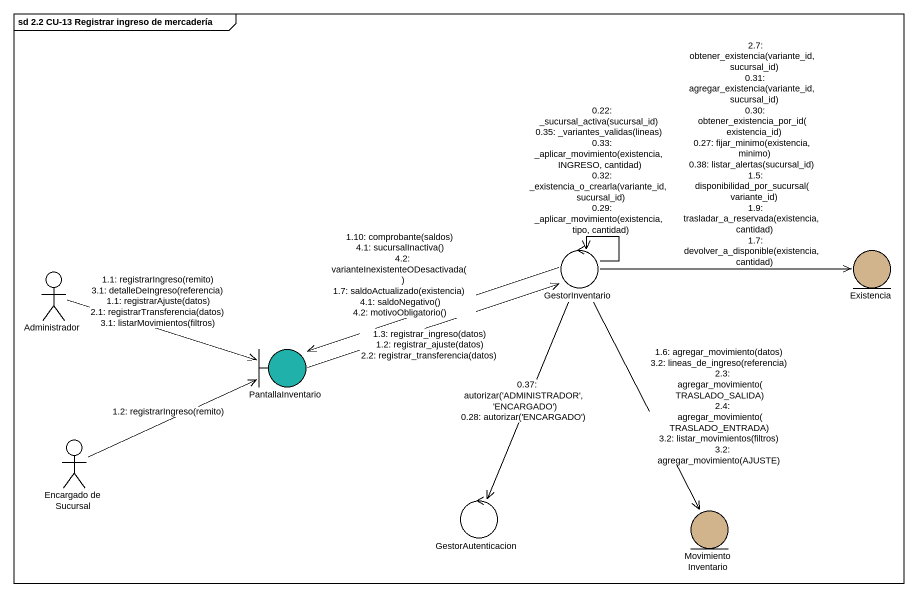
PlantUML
@startuml
mainframe sd 2.2 CU-13 Registrar ingreso de mercadería
control GestorInventario
entity Existencia #D2B48C
actor Administrador
boundary PantallaInventario #20B2AA
actor "Encargado de Sucursal" as Encargado_de_Sucursal
control GestorAutenticacion
entity MovimientoInventario #D2B48C
GestorInventario --> GestorInventario : 0.22: _sucursal_activa(sucursal_id)\n0.35: _variantes_validas(lineas)\n0.33: _aplicar_movimiento(existencia, INGRESO, cantidad)\n0.32: _existencia_o_crearla(variante_id, sucursal_id)\n0.29: _aplicar_movimiento(existencia, tipo, cantidad)
GestorInventario --> GestorAutenticacion : 0.37: autorizar('ADMINISTRADOR', 'ENCARGADO')\n0.28: autorizar('ENCARGADO')
Administrador -right-> PantallaInventario : 1.1: registrarIngreso(remito)\n3.1: detalleDeIngreso(referencia)\n1.1: registrarAjuste(datos)\n2.1: registrarTransferencia(datos)\n3.1: listarMovimientos(filtros)
Encargado_de_Sucursal -right-> PantallaInventario : 1.2: registrarIngreso(remito)
PantallaInventario -right-> GestorInventario : 1.3: registrar_ingreso(datos)\n1.2: registrar_ajuste(datos)\n2.2: registrar_transferencia(datos)
GestorInventario --> MovimientoInventario : 1.6: agregar_movimiento(datos)\n3.2: lineas_de_ingreso(referencia)\n2.3: agregar_movimiento(TRASLADO_SALIDA)\n2.4: agregar_movimiento(TRASLADO_ENTRADA)\n3.2: listar_movimientos(filtros)\n3.2: agregar_movimiento(AJUSTE)
GestorInventario -left-> PantallaInventario : 1.10: comprobante(saldos)\n4.1: sucursalInactiva()\n4.2: varianteInexistenteODesactivada()\n1.7: saldoActualizado(existencia)\n4.1: saldoNegativo()\n4.2: motivoObligatorio()
GestorInventario -right-> Existencia : 2.7: obtener_existencia(variante_id, sucursal_id)\n0.31: agregar_existencia(variante_id, sucursal_id)\n0.30: obtener_existencia_por_id(existencia_id)\n0.27: fijar_minimo(existencia, minimo)\n0.38: listar_alertas(sucursal_id)\n1.5: disponibilidad_por_sucursal(variante_id)\n1.9: trasladar_a_reservada(existencia, cantidad)\n1.7: devolver_a_disponible(existencia, cantidad)
@enduml
